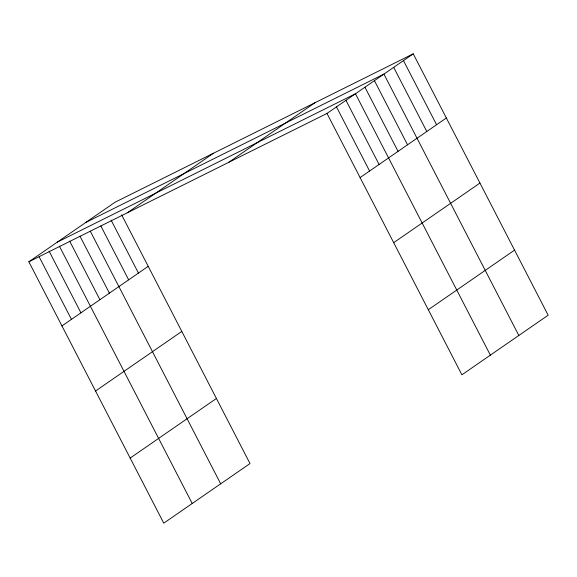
<?xml version="1.0" encoding="UTF-8"?>
<svg xmlns="http://www.w3.org/2000/svg" width="577" height="577" viewBox="0 0 577 577"><rect width="100%" height="100%" fill="white"/><g stroke="black" fill="none" stroke-linecap="round" stroke-linejoin="round"><path stroke-width="0.87" d="M121.646 214.86L250.007 463.562L163.753 523.159L28.85 261.792L115.104 202.188L413.247 53.841L548.15 315.208L461.896 374.812L326.993 113.438L413.247 53.841M127.236 212.834L213.49 153.237M228.607 162.397L314.862 102.793M61.955 325.926L148.21 266.329M360.098 177.579L446.353 117.982M95.551 391.018L181.805 331.414M393.687 242.665L479.941 183.068M130.157 458.073L216.418 398.476M428.3 309.726L514.554 250.122M85.778 222.455L383.921 74.101L518.824 335.475M57.318 242.124L355.454 93.77L490.356 355.143M28.85 261.792L326.993 113.438M403.467 60.592L436.573 124.733M393.694 67.35L426.8 131.491M374.43 80.657L407.535 144.798M364.945 87.214L398.051 151.354M345.969 100.326L379.075 164.467M336.478 106.882L369.583 171.023M111.051 220.032L138.437 273.087M100.867 225.989L128.657 279.838M90.272 231.161L220.681 483.822M79.972 236.137L109.392 293.152M69.666 241.107L99.908 299.708M59.359 246.083L192.22 503.49M49.052 251.053L80.931 312.813M39.157 256.815L71.44 319.369"/></g></svg>
